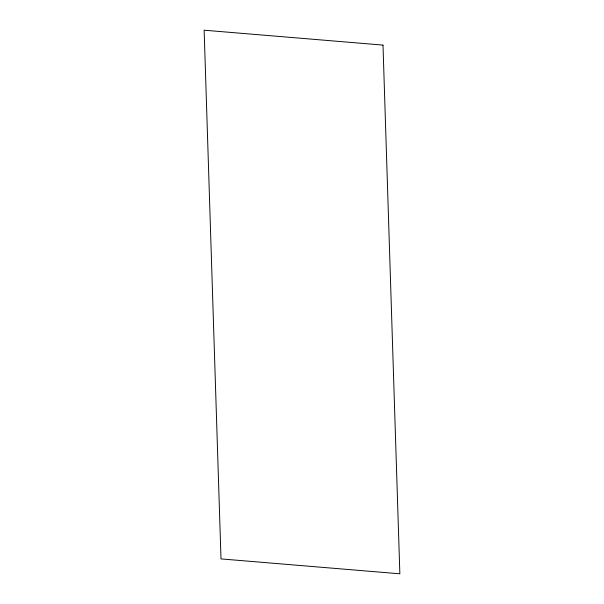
<?xml version="1.0" encoding="UTF-8"?>
<svg xmlns="http://www.w3.org/2000/svg" width="604" height="604" viewBox="0 0 604 604"><rect width="100%" height="100%" fill="white"/><g stroke="black" fill="none" stroke-linecap="round" stroke-linejoin="round"><path stroke-width="0.91" d="M382.996 45.096L204.144 30.2L221.004 558.904L399.856 573.8L382.996 45.096"/></g></svg>
